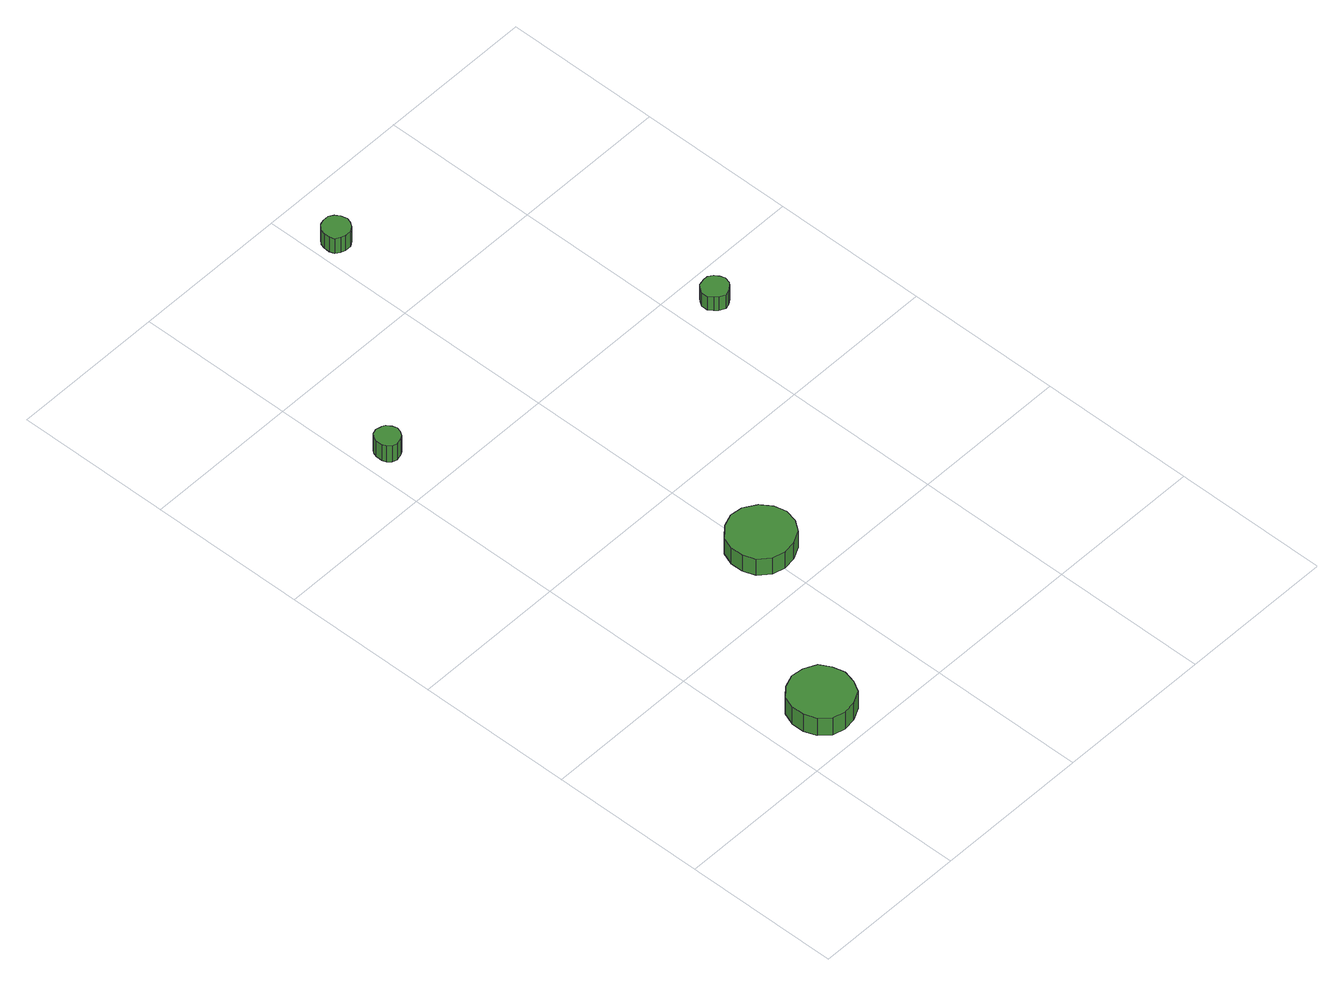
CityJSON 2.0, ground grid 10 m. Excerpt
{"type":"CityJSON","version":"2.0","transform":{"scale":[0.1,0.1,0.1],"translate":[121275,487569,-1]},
"CityObjects":{
"tree1":{"type":"SolitaryVegetationObject","attributes":{"function":"something"},"geometry":[{"type":"MultiSurface","lod":"1","boundaries":[[[0,1,2,3,4,5,6,7,8,9,10,11,12,13,14]],[[15,16,17,18,19,20,21,22,23,24,25,26,27,28,29]],[[0,29,28,1]],[[1,28,27,2]],[[2,27,26,3]],[[3,26,25,4]],[[4,25,24,5]],[[5,24,23,6]],[[6,23,22,7]],[[7,22,21,8]],[[8,21,20,9]],[[9,20,19,10]],[[10,19,18,11]],[[11,18,17,12]],[[12,17,16,13]],[[13,16,15,14]],[[14,15,29,0]]]}]},
"tree2":{"type":"SolitaryVegetationObject","attributes":{"function":"something"},"geometry":[{"type":"MultiSurface","lod":"1","boundaries":[[[30,31,32,33,34,35,36,37,38,39,40,41,42,43,44]],[[45,46,47,48,49,50,51,52,53,54,55,56,57,58,59]],[[30,59,58,31]],[[31,58,57,32]],[[32,57,56,33]],[[33,56,55,34]],[[34,55,54,35]],[[35,54,53,36]],[[36,53,52,37]],[[37,52,51,38]],[[38,51,50,39]],[[39,50,49,40]],[[40,49,48,41]],[[41,48,47,42]],[[42,47,46,43]],[[43,46,45,44]],[[44,45,59,30]]]}]},
"tree3":{"type":"SolitaryVegetationObject","attributes":{"function":"something"},"geometry":[{"type":"MultiSurface","lod":"1","boundaries":[[[60,61,62,63,64,65,66,67,68,69,70,71,72,73,74]],[[75,76,77,78,79,80,81,82,83,84,85,86,87,88,89]],[[60,89,88,61]],[[61,88,87,62]],[[62,87,86,63]],[[63,86,85,64]],[[64,85,84,65]],[[65,84,83,66]],[[66,83,82,67]],[[67,82,81,68]],[[68,81,80,69]],[[69,80,79,70]],[[70,79,78,71]],[[71,78,77,72]],[[72,77,76,73]],[[73,76,75,74]],[[74,75,89,60]]]}]},
"tree4":{"type":"SolitaryVegetationObject","attributes":{"function":"something"},"geometry":[{"type":"MultiSurface","lod":"1","boundaries":[[[90,91,92,93,94,95,96,97,98,99,100,101,102,103,104]],[[105,106,107,108,109,110,111,112,113,114,115,116,117,118,119]],[[90,119,118,91]],[[91,118,117,92]],[[92,117,116,93]],[[93,116,115,94]],[[94,115,114,95]],[[95,114,113,96]],[[96,113,112,97]],[[97,112,111,98]],[[98,111,110,99]],[[99,110,109,100]],[[100,109,108,101]],[[101,108,107,102]],[[102,107,106,103]],[[103,106,105,104]],[[104,105,119,90]]]}]},
"tree5":{"type":"SolitaryVegetationObject","attributes":{"function":"something"},"geometry":[{"type":"MultiSurface","lod":"1","boundaries":[[[120,121,122,123,124,125,126,127,128,129,130,131,132,133,134]],[[135,136,137,138,139,140,141,142,143,144,145,146,147,148,149]],[[120,149,148,121]],[[121,148,147,122]],[[122,147,146,123]],[[123,146,145,124]],[[124,145,144,125]],[[125,144,143,126]],[[126,143,142,127]],[[127,142,141,128]],[[128,141,140,129]],[[129,140,139,130]],[[130,139,138,131]],[[131,138,137,132]],[[132,137,136,133]],[[133,136,135,134]],[[134,135,149,120]]]}]},
"tree6":{"type":"SolitaryVegetationObject","attributes":{"function":"something"}}
},
"vertices":[
[56,30,20],[54,38,20],[50,45,20],[42,49,20],[34,50,20],[26,47,20],[20,42,20],[17,34,20],[17,26,20],[20,18,20],[26,12,20],[34,10,20],[42,11,20],[50,15,20],[54,22,20],[54,22,6],[50,15,6],[42,11,6],[34,10,6],[26,12,6],[20,18,6],[17,26,6],[17,34,6],[20,42,6],[26,47,6],[34,50,6],[42,49,6],[50,45,6],[54,38,6],[56,30,6],
[25,337,19],[24,340,19],[22,343,19],[20,344,19],[16,345,19],[13,344,19],[11,342,19],[10,339,19],[10,335,19],[11,332,19],[13,330,19],[16,329,19],[20,330,19],[22,331,19],[24,334,19],[24,334,6],[22,331,6],[20,330,6],[16,329,6],[13,330,6],[11,332,6],[10,335,6],[10,339,6],[11,342,6],[13,344,6],[16,345,6],[20,344,6],[22,343,6],[24,340,6],[25,337,6],
[124,136,19],[122,144,19],[117,151,19],[109,156,19],[101,157,19],[93,154,19],[86,148,19],[83,140,19],[83,132,19],[86,124,19],[93,118,19],[101,116,19],[109,117,19],[117,121,19],[122,128,19],[122,128,6],[117,121,6],[109,117,6],[101,116,6],[93,118,6],[86,124,6],[83,132,6],[83,140,6],[86,148,6],[93,154,6],[101,157,6],[109,156,6],[117,151,6],[122,144,6],[124,136,6],
[123,464,18],[122,468,18],[120,471,18],[117,473,18],[113,473,18],[110,472,18],[107,469,18],[106,466,18],[106,462,18],[107,459,18],[110,457,18],[113,456,18],[117,456,18],[120,458,18],[122,461,18],[122,461,6],[120,458,6],[117,456,6],[113,456,6],[110,457,6],[107,459,6],[106,462,6],[106,466,6],[107,469,6],[110,472,6],[113,473,6],[117,473,6],[120,471,6],[122,468,6],[123,464,6],
[231,280,18],[230,283,18],[228,286,18],[225,288,18],[222,288,18],[218,287,18],[216,285,18],[214,282,18],[214,278,18],[216,275,18],[218,273,18],[222,271,18],[225,272,18],[228,274,18],[230,276,18],[230,276,7],[228,274,7],[225,272,7],[222,271,7],[218,273,7],[216,275,7],[214,278,7],[214,282,7],[216,285,7],[218,287,7],[222,288,7],[225,288,7],[228,286,7],[230,283,7],[231,280,7]
]}
